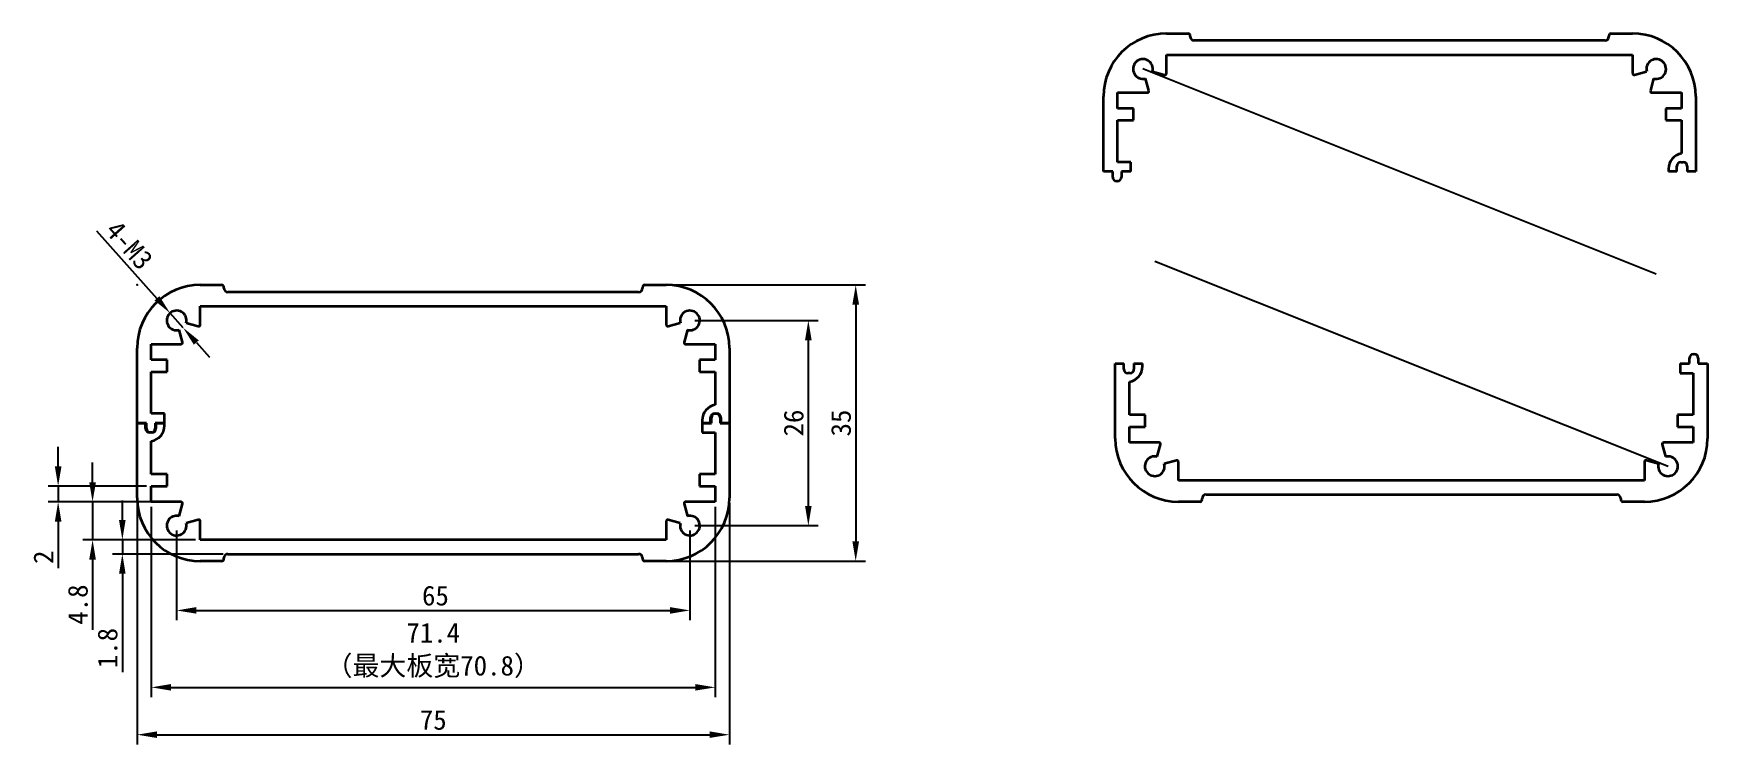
# Model space of a CAD drawing. Header units: millimetres. Extents: x 89 to 301, y 89 to 179.
import ezdxf

# ---------------------------------------------------------------- set-up
doc = ezdxf.new("R2010")
doc.units = ezdxf.units.MM
doc.header["$PDSIZE"] = -1
doc.layers.add('文字层', color=30, linetype='Continuous', lineweight=25)
doc.layers.add('细实线层', color=7, linetype='Continuous')
doc.styles.get("Standard").update_dxf_attribs({"font": 'simhei.ttf'})
doc.dimstyles.new('ISO-25', dxfattribs={"dimtxt": 2.5, "dimasz": 2.5, "dimexe": 1.25, "dimexo": 0.625, "dimtad": 1, "dimdec": 1, "dimdsep": 46, "dimtxsty": 'Standard', "dimcen": 2.5, "dimadec": 0, "dimazin": 0, "dimtfac": 1, "dimtdec": 1, "dimtmove": 0, "dimatfit": 3, "dimfxl": 1, "dimarcsym": 0})

# ---------------------------------------------------------------- blocks, each defined once
blk = doc.blocks.new('_D')
at = {"layer": 'Defpoints', "color": 0, "transparency": 16777216}
for p in [(105.96, 144.04), (107.62, 142.17)]:
    blk.add_point(p, dxfattribs=at)
at = {"layer": '细实线层', "color": 0, "lineweight": -2, "transparency": 16777216}
for p, q in [((96.66, 154.47), (104.3, 145.9)), ((107.62, 142.17), (105.96, 144.04)), ((109.29, 140.3), (110.95, 138.44))]:
    blk.add_line(p, q, dxfattribs=at)
at = {"layer": '细实线层', "color": 0, "transparency": 16777216}
for points in [[(104.61, 146.18), (103.99, 145.63), (105.96, 144.04)], [(109.6, 140.58), (108.97, 140.03), (107.62, 142.17)]]:
    blk.add_solid(points, dxfattribs=at)
at = {"layer": '细实线层', "color": 0, "transparency": 16777216, "insert": (100.8, 152.65), "char_height": 2.5, "attachment_point": 5, "rotation": 311.6856}
blk.add_mtext('4-M3', dxfattribs=at)
blk = doc.blocks.new('_D_1')
at = {"layer": 'Defpoints', "color": 0, "transparency": 16777216}
for p in [(106.79, 117.1), (171.79, 117.1), (171.79, 106.35)]:
    blk.add_point(p, dxfattribs=at)
at = {"layer": '细实线层', "color": 0, "lineweight": -2, "transparency": 16777216}
for p, q in [((106.79, 116.48), (106.79, 105.1)), ((171.79, 116.48), (171.79, 105.1)), ((109.29, 106.35), (169.29, 106.35))]:
    blk.add_line(p, q, dxfattribs=at)
at = {"layer": '细实线层', "color": 0, "transparency": 16777216}
for points in [[(109.29, 106.77), (109.29, 105.94), (106.79, 106.35)], [(169.29, 106.77), (169.29, 105.94), (171.79, 106.35)]]:
    blk.add_solid(points, dxfattribs=at)
at = {"layer": '细实线层', "color": 0, "transparency": 16777216, "insert": (139.57, 109.48), "char_height": 2.5, "attachment_point": 2}
blk.add_mtext('65', dxfattribs=at)
blk = doc.blocks.new('_D_2')
at = {"layer": 'Defpoints', "color": 0, "transparency": 16777216}
for p in [(171.79, 143.1), (186.79, 143.1), (171.79, 117.1)]:
    blk.add_point(p, dxfattribs=at)
at = {"layer": '细实线层', "color": 0, "lineweight": -2, "transparency": 16777216}
for p, q in [((172.42, 143.1), (188.04, 143.1)), ((186.79, 119.6), (186.79, 140.6)), ((172.42, 117.1), (188.04, 117.1))]:
    blk.add_line(p, q, dxfattribs=at)
at = {"layer": '细实线层', "color": 0, "transparency": 16777216}
for points in [[(186.37, 140.6), (187.21, 140.6), (186.79, 143.1)], [(186.37, 119.6), (187.21, 119.6), (186.79, 117.1)]]:
    blk.add_solid(points, dxfattribs=at)
at = {"layer": '细实线层', "color": 0, "transparency": 16777216, "insert": (183.67, 130.1), "char_height": 2.5, "attachment_point": 2, "rotation": 90}
blk.add_mtext('26', dxfattribs=at)
blk = doc.blocks.new('_D_3')
at = {"layer": 'Defpoints', "color": 0, "transparency": 16777216}
for p in [(168.79, 147.6), (168.79, 112.6), (192.79, 112.6)]:
    blk.add_point(p, dxfattribs=at)
at = {"layer": '细实线层', "color": 0, "lineweight": -2, "transparency": 16777216}
for p, q in [((169.42, 147.6), (194.04, 147.6)), ((192.79, 145.1), (192.79, 115.1)), ((169.42, 112.6), (194.04, 112.6))]:
    blk.add_line(p, q, dxfattribs=at)
at = {"layer": '细实线层', "color": 0, "transparency": 16777216}
for points in [[(192.37, 145.1), (193.21, 145.1), (192.79, 147.6)], [(192.37, 115.1), (193.21, 115.1), (192.79, 112.6)]]:
    blk.add_solid(points, dxfattribs=at)
at = {"layer": '细实线层', "color": 0, "transparency": 16777216, "insert": (189.67, 130.1), "char_height": 2.5, "attachment_point": 2, "rotation": 90}
blk.add_mtext('35', dxfattribs=at)
blk = doc.blocks.new('_D_4')
at = {"layer": 'Defpoints', "color": 0, "transparency": 16777216}
for p in [(101.79, 120.6), (176.79, 120.6), (176.79, 90.6)]:
    blk.add_point(p, dxfattribs=at)
at = {"layer": '细实线层', "color": 0, "lineweight": -2, "transparency": 16777216}
for p, q in [((101.79, 119.98), (101.79, 89.35)), ((176.79, 119.98), (176.79, 89.35)), ((104.29, 90.6), (174.29, 90.6))]:
    blk.add_line(p, q, dxfattribs=at)
at = {"layer": '细实线层', "color": 0, "transparency": 16777216}
for points in [[(104.29, 91.02), (104.29, 90.19), (101.79, 90.6)], [(174.29, 91.02), (174.29, 90.19), (176.79, 90.6)]]:
    blk.add_solid(points, dxfattribs=at)
at = {"layer": '细实线层', "color": 0, "transparency": 16777216, "insert": (139.29, 93.73), "char_height": 2.5, "attachment_point": 2}
blk.add_mtext('75', dxfattribs=at)
blk = doc.blocks.new('_D_5')
at = {"layer": 'Defpoints', "color": 0, "transparency": 16777216}
for p in [(103.59, 120.1), (174.99, 120.1), (174.99, 96.6)]:
    blk.add_point(p, dxfattribs=at)
at = {"layer": '文字层', "color": 0, "lineweight": -2, "transparency": 16777216}
for p, q in [((103.59, 119.48), (103.59, 95.35)), ((174.99, 119.48), (174.99, 95.35)), ((106.09, 96.6), (172.49, 96.6))]:
    blk.add_line(p, q, dxfattribs=at)
at = {"layer": '文字层', "color": 0, "transparency": 16777216}
for points in [[(106.09, 97.02), (106.09, 96.19), (103.59, 96.6)], [(172.49, 97.02), (172.49, 96.19), (174.99, 96.6)]]:
    blk.add_solid(points, dxfattribs=at)
at = {"layer": '文字层', "color": 0, "transparency": 16777216, "insert": (139.29, 104.77), "char_height": 2.5, "attachment_point": 2}
blk.add_mtext('71.4\\P（最大板宽70.8）', dxfattribs=at)
blk = doc.blocks.new('_D_6')
at = {"layer": 'Defpoints', "color": 0, "transparency": 16777216}
for p in [(109.79, 115.3), (99.92, 113.5), (113.29, 113.5)]:
    blk.add_point(p, dxfattribs=at)
at = {"layer": '细实线层', "color": 0, "lineweight": -2, "transparency": 16777216}
for p, q in [((99.92, 117.8), (99.92, 120.3)), ((109.17, 115.3), (98.67, 115.3)), ((99.92, 115.3), (99.92, 113.5)), ((112.67, 113.5), (98.67, 113.5)), ((99.92, 111), (99.92, 98.51))]:
    blk.add_line(p, q, dxfattribs=at)
at = {"layer": '细实线层', "color": 0, "transparency": 16777216}
for points in [[(99.5, 117.8), (100.33, 117.8), (99.92, 115.3)], [(99.5, 111), (100.33, 111), (99.92, 113.5)]]:
    blk.add_solid(points, dxfattribs=at)
at = {"layer": '细实线层', "color": 0, "transparency": 16777216, "insert": (96.79, 101.58), "char_height": 2.5, "attachment_point": 2, "rotation": 90}
blk.add_mtext('1.8', dxfattribs=at)
blk = doc.blocks.new('_D_7')
at = {"layer": 'Defpoints', "color": 0, "transparency": 16777216}
for p in [(107.33, 120.1), (96.15, 115.3), (109.79, 115.3)]:
    blk.add_point(p, dxfattribs=at)
at = {"layer": '细实线层', "color": 0, "lineweight": -2, "transparency": 16777216}
for p, q in [((96.15, 122.6), (96.15, 125.1)), ((106.71, 120.1), (94.9, 120.1)), ((96.15, 120.1), (96.15, 115.3)), ((109.17, 115.3), (94.9, 115.3)), ((96.15, 112.8), (96.15, 103.88))]:
    blk.add_line(p, q, dxfattribs=at)
at = {"layer": '细实线层', "color": 0, "transparency": 16777216}
for points in [[(95.73, 122.6), (96.57, 122.6), (96.15, 120.1)], [(95.73, 112.8), (96.57, 112.8), (96.15, 115.3)]]:
    blk.add_solid(points, dxfattribs=at)
at = {"layer": '细实线层', "color": 0, "transparency": 16777216, "insert": (93.03, 107.09), "char_height": 2.5, "attachment_point": 2, "rotation": 90}
blk.add_mtext('4.8', dxfattribs=at)
blk = doc.blocks.new('_D_8')
at = {"layer": 'Defpoints', "color": 0, "transparency": 16777216}
for p in [(91.79, 122.1), (103.59, 122.1), (103.59, 120.1)]:
    blk.add_point(p, dxfattribs=at)
at = {"layer": '细实线层', "color": 0, "lineweight": -2, "transparency": 16777216}
for p, q in [((91.79, 124.6), (91.79, 127.1)), ((102.97, 122.1), (90.54, 122.1)), ((91.79, 122.1), (91.79, 120.1)), ((102.97, 120.1), (90.54, 120.1)), ((91.79, 117.6), (91.79, 111.72))]:
    blk.add_line(p, q, dxfattribs=at)
at = {"layer": '细实线层', "color": 0, "transparency": 16777216}
for points in [[(91.37, 124.6), (92.21, 124.6), (91.79, 122.1)], [(91.37, 117.6), (92.21, 117.6), (91.79, 120.1)]]:
    blk.add_solid(points, dxfattribs=at)
at = {"layer": '细实线层', "color": 0, "transparency": 16777216, "insert": (88.67, 113.09), "char_height": 2.5, "attachment_point": 2, "rotation": 90}
blk.add_mtext('2', dxfattribs=at)

msp = doc.modelspace()

# ---------------------------------------------------------------- linework, layer by layer
at = {"color": 7, "linetype": 'Continuous', "lineweight": 35}
for p, q in [((232.16, 179.47), (234.86, 179.47)), ((235.16, 179.07), (235.16, 179.17)), ((287.66, 178.57), (235.66, 178.57)), ((288.16, 179.17), (288.16, 179.07)), ((288.46, 179.47), (291.16, 179.47)), ((232.16, 176.77), (291.16, 176.77)), ((232.16, 174.43), (232.16, 176.77)), ((291.16, 176.77), (291.16, 174.43)), ((230.37, 174.65), (231.91, 174.24)), ((291.41, 174.24), (292.95, 174.65)), ((225.96, 171.97), (229.7, 171.97)), ((225.96, 169.97), (225.96, 171.97)), ((229.89, 172.23), (229.48, 173.77)), ((293.83, 173.77), (293.42, 172.23)), ((293.62, 171.97), (297.36, 171.97)), ((297.36, 171.97), (297.36, 169.97)), ((224.16, 161.97), (224.16, 171.47)), ((227.96, 169.97), (225.96, 169.97)), ((227.96, 168.47), (227.96, 169.97)), ((295.36, 169.97), (295.36, 168.47)), ((297.36, 169.97), (295.36, 169.97)), ((299.16, 171.47), (299.16, 161.97)), ((225.96, 163.17), (225.96, 168.47)), ((225.96, 168.47), (227.96, 168.47)), ((295.36, 168.47), (297.36, 168.47)), ((297.36, 168.47), (297.36, 164.27)), ((225.33, 161.97), (224.16, 161.97)), ((225.33, 161.27), (225.33, 161.97)), ((227.61, 163.17), (225.96, 163.17)), ((226.43, 161.97), (226.43, 161.27)), ((227.61, 161.97), (226.43, 161.97)), ((227.61, 161.97), (227.61, 163.17)), ((295.71, 162.3), (295.71, 161.97)), ((296.78, 161.97), (295.71, 161.97)), ((296.78, 161.97), (296.78, 162.67)), ((297.28, 163.17), (297.58, 163.17)), ((298.08, 162.67), (298.08, 161.97)), ((299.16, 161.97), (298.08, 161.97)), ((225.93, 160.77), (225.83, 160.77)), ((109.79, 147.6), (112.49, 147.6)), ((112.79, 147.2), (112.79, 147.3)), ((165.29, 146.7), (113.29, 146.7)), ((165.79, 147.3), (165.79, 147.2)), ((166.09, 147.6), (168.79, 147.6)), ((109.79, 144.9), (168.79, 144.9)), ((109.79, 142.56), (109.79, 144.9)), ((168.79, 144.9), (168.79, 142.56)), ((108, 142.78), (109.54, 142.37)), ((169.04, 142.37), (170.58, 142.78)), ((103.59, 140.1), (107.33, 140.1)), ((103.59, 138.1), (103.59, 140.1)), ((107.53, 140.36), (107.11, 141.9)), ((171.47, 141.9), (171.05, 140.36)), ((171.25, 140.1), (174.99, 140.1)), ((174.99, 140.1), (174.99, 138.1)), ((101.79, 130.1), (101.79, 139.6)), ((105.59, 138.1), (103.59, 138.1)), ((105.59, 136.6), (105.59, 138.1)), ((172.99, 138.1), (172.99, 136.6)), ((174.99, 138.1), (172.99, 138.1)), ((176.79, 139.6), (176.79, 130.1)), ((298.38, 137.63), (298.38, 138.33)), ((298.88, 138.83), (298.98, 138.83)), ((299.48, 138.33), (299.48, 137.63)), ((103.59, 136.6), (105.59, 136.6)), ((103.59, 131.3), (103.59, 136.6)), ((172.99, 136.6), (174.99, 136.6)), ((174.99, 136.6), (174.99, 132.4)), ((225.66, 128.13), (225.66, 137.63)), ((225.66, 137.63), (226.73, 137.63)), ((226.73, 136.93), (226.73, 137.63)), ((227.53, 136.43), (227.23, 136.43)), ((228.03, 137.63), (228.03, 136.93)), ((228.03, 137.63), (229.11, 137.63)), ((229.11, 137.3), (229.11, 137.63)), ((297.21, 137.63), (297.21, 136.43)), ((297.21, 137.63), (298.38, 137.63)), ((297.21, 136.43), (298.86, 136.43)), ((298.86, 136.43), (298.86, 131.13)), ((299.48, 137.63), (300.66, 137.63)), ((300.66, 137.63), (300.66, 128.13)), ((227.46, 131.13), (227.46, 135.33)), ((102.97, 130.1), (101.79, 130.1)), ((101.79, 120.6), (101.79, 130.1)), ((101.79, 130.1), (102.87, 130.1)), ((102.87, 129.4), (102.87, 130.1)), ((102.97, 129.4), (102.97, 130.1)), ((105.24, 131.3), (103.59, 131.3)), ((105.24, 130.1), (104.07, 130.1)), ((104.07, 130.1), (104.07, 129.4)), ((104.17, 130.1), (104.17, 129.4)), ((104.17, 130.1), (105.24, 130.1)), ((105.24, 130.1), (105.24, 131.3)), ((105.24, 129.77), (105.24, 130.1)), ((173.34, 130.43), (173.34, 130.1)), ((174.42, 130.1), (173.34, 130.1)), ((173.34, 130.1), (173.34, 128.9)), ((173.34, 130.1), (174.52, 130.1)), ((174.42, 130.1), (174.42, 130.8)), ((174.52, 130.1), (174.52, 130.8)), ((174.92, 131.3), (175.22, 131.3)), ((175.02, 131.3), (175.12, 131.3)), ((175.62, 130.8), (175.62, 130.1)), ((175.62, 130.1), (176.79, 130.1)), ((175.72, 130.8), (175.72, 130.1)), ((176.79, 130.1), (175.72, 130.1)), ((176.79, 130.1), (176.79, 120.6)), ((229.46, 131.13), (227.46, 131.13)), ((227.46, 129.63), (229.46, 129.63)), ((227.46, 127.63), (227.46, 129.63)), ((229.46, 129.63), (229.46, 131.13)), ((296.86, 131.13), (296.86, 129.63)), ((298.86, 131.13), (296.86, 131.13)), ((296.86, 129.63), (298.86, 129.63)), ((298.86, 129.63), (298.86, 127.63)), ((103.67, 128.9), (103.37, 128.9)), ((103.57, 128.9), (103.47, 128.9)), ((103.59, 123.6), (103.59, 127.8)), ((173.34, 128.9), (174.99, 128.9)), ((174.99, 128.9), (174.99, 123.6)), ((231.2, 127.63), (227.46, 127.63)), ((230.98, 125.84), (231.39, 127.38)), ((294.92, 127.38), (295.33, 125.84)), ((298.86, 127.63), (295.11, 127.63)), ((233.41, 125.37), (231.86, 124.95)), ((233.66, 122.83), (233.66, 125.17)), ((292.66, 125.17), (292.66, 122.83)), ((294.45, 124.95), (292.91, 125.37)), ((105.59, 123.6), (103.59, 123.6)), ((105.59, 122.1), (105.59, 123.6)), ((172.99, 123.6), (172.99, 122.1)), ((174.99, 123.6), (172.99, 123.6)), ((103.59, 122.1), (105.59, 122.1)), ((103.59, 120.1), (103.59, 122.1)), ((172.99, 122.1), (174.99, 122.1)), ((174.99, 122.1), (174.99, 120.1)), ((292.66, 122.83), (233.66, 122.83)), ((237.16, 121.03), (289.16, 121.03)), ((107.33, 120.1), (103.59, 120.1)), ((107.11, 118.31), (107.53, 119.85)), ((171.05, 119.85), (171.47, 118.31)), ((174.99, 120.1), (171.25, 120.1)), ((236.36, 120.13), (233.66, 120.13)), ((236.66, 120.43), (236.66, 120.53)), ((289.66, 120.53), (289.66, 120.43)), ((292.66, 120.13), (289.96, 120.13)), ((109.54, 117.84), (108, 117.43)), ((109.79, 115.3), (109.79, 117.65)), ((168.79, 117.65), (168.79, 115.3)), ((170.58, 117.43), (169.04, 117.84)), ((168.79, 115.3), (109.79, 115.3)), ((112.49, 112.6), (109.79, 112.6)), ((112.79, 112.9), (112.79, 113)), ((113.29, 113.5), (165.29, 113.5)), ((165.79, 113), (165.79, 112.9)), ((168.79, 112.6), (166.09, 112.6))]:
    msp.add_line(p, q, dxfattribs=at)
for p, q in [((294.16, 148.97), (229.16, 174.97)), ((230.66, 150.63), (295.66, 124.63))]:
    msp.add_line(p, q)
at = {"color": 7, "linetype": 'Continuous'}
for p, q in [((101.79, 147.6), (101.83, 147.6)), ((101.79, 147.6), (101.79, 147.52)), ((176.79, 112.6), (176.75, 112.6)), ((176.79, 112.6), (176.79, 112.68))]:
    msp.add_line(p, q, dxfattribs=at)
at = {"color": 7, "linetype": 'Continuous', "lineweight": 35}
for centre, radius, start, end in [((232.16, 171.47), 8, 90, 180), ((234.86, 179.17), 0.3, 360, 90), ((235.66, 179.07), 0.5, 180, 270), ((287.66, 179.07), 0.5, 270, 0), ((288.46, 179.17), 0.3, 90, 180), ((291.16, 171.47), 8, 0, 90), ((229.16, 174.97), 1.25, 345, 285), ((294.16, 174.97), 1.25, 255, 195), ((231.96, 174.43), 0.2, 255, 360), ((291.36, 174.43), 0.2, 180, 285), ((229.7, 172.17), 0.2, 270, 15), ((293.62, 172.17), 0.2, 165, 270), ((297.71, 162.3), 2, 100.0787, 180), ((225.83, 161.27), 0.5, 180, 270), ((225.93, 161.27), 0.5, 270, 0), ((297.28, 162.67), 0.5, 90, 180), ((297.58, 162.67), 0.5, 0, 90), ((109.79, 139.6), 8, 90, 180), ((112.49, 147.3), 0.3, 0, 90), ((113.29, 147.2), 0.5, 180, 270), ((165.29, 147.2), 0.5, 270, 0), ((166.09, 147.3), 0.3, 90, 180), ((168.79, 139.6), 8, 0, 90), ((106.79, 143.1), 1.25, 345, 285), ((171.79, 143.1), 1.25, 255, 195), ((109.59, 142.56), 0.2, 255, 0), ((168.99, 142.56), 0.2, 180, 285), ((107.33, 140.3), 0.2, 270, 15), ((171.25, 140.3), 0.2, 165, 270), ((298.88, 138.33), 0.5, 90, 180), ((298.98, 138.33), 0.5, 0, 90), ((227.23, 136.93), 0.5, 180, 270), ((227.11, 137.3), 2, 280.0787, 0), ((227.53, 136.93), 0.5, 270, 0), ((175.34, 130.43), 2, 100.0787, 180), ((103.37, 129.4), 0.5, 180, 270), ((103.47, 129.4), 0.5, 180, 270), ((103.57, 129.4), 0.5, 270, 0), ((103.24, 129.77), 2, 280.0787, 0), ((103.67, 129.4), 0.5, 270, 0), ((174.92, 130.8), 0.5, 90, 180), ((175.02, 130.8), 0.5, 90, 180), ((175.12, 130.8), 0.5, 0, 90), ((175.22, 130.8), 0.5, 0, 90), ((233.66, 128.13), 8, 180, 270), ((231.2, 127.43), 0.2, 345, 90), ((292.66, 128.13), 8, 270, 0), ((295.11, 127.43), 0.2, 90, 195), ((230.66, 124.63), 1.25, 75, 15), ((233.46, 125.17), 0.2, 0, 105), ((292.86, 125.17), 0.2, 75, 180), ((295.66, 124.63), 1.25, 165, 105), ((237.16, 120.53), 0.5, 90, 180), ((289.16, 120.53), 0.5, 0, 90), ((109.79, 120.6), 8, 180, 270), ((107.33, 119.9), 0.2, 345, 90), ((168.79, 120.6), 8, 270, 0), ((171.25, 119.9), 0.2, 90, 195), ((236.36, 120.43), 0.3, 270, 0), ((289.96, 120.43), 0.3, 180, 270), ((106.79, 117.1), 1.25, 75, 15), ((109.59, 117.65), 0.2, 0, 105), ((168.99, 117.65), 0.2, 75, 180), ((171.79, 117.1), 1.25, 165, 105), ((112.49, 112.9), 0.3, 270, 0), ((113.29, 113), 0.5, 90, 180), ((165.29, 113), 0.5, 0, 90), ((166.09, 112.9), 0.3, 180, 270)]:
    msp.add_arc(centre, radius, start, end, dxfattribs=at)
at = {"color": 7, "linetype": 'Continuous'}
for p in [(101.79, 147.6), (176.79, 112.6)]:
    msp.add_point(p, dxfattribs=at)

# ---------------------------------------------------------------- dimensions: what is measured, and where the dimension line sits
at = {"layer": '文字层'}
dim = msp.add_linear_dim(base=(174.99, 96.6), p1=(103.59, 120.1), p2=(174.99, 120.1), text='<>\\P（最大板宽70.8）', dimstyle='ISO-25', dxfattribs=at)
dim.commit()
dim.dimension.update_dxf_attribs({"geometry": '_D_5', "text_midpoint": (139.29, 96.6), "dimtype": 160})
at = {"layer": '细实线层'}
dim = msp.add_diameter_dim_2p(p1=(107.62, 142.17), p2=(105.96, 144.04), text='4-M3', dimstyle='ISO-25', dxfattribs=at)
dim.commit()
dim.dimension.update_dxf_attribs({"geometry": '_D', "text_midpoint": (99.4, 151.41), "dimtype": 163})
for base, p1, p2, picture, middle in [((192.79, 112.6), (168.79, 147.6), (168.79, 112.6), '_D_3', (192.79, 130.1)), ((186.79, 143.1), (171.79, 117.1), (171.79, 143.1), '_D_2', (186.79, 130.1)), ((91.79, 122.1), (103.59, 120.1), (103.59, 122.1), '_D_8', (91.79, 113.09)), ((96.15, 115.3), (107.33, 120.1), (109.79, 115.3), '_D_7', (96.15, 107.09)), ((99.92, 113.5), (109.79, 115.3), (113.29, 113.5), '_D_6', (99.92, 101.58))]:
    dim = msp.add_linear_dim(base=base, p1=p1, p2=p2, angle=90, dimstyle='ISO-25', dxfattribs=at)
    dim.commit()
    dim.dimension.update_dxf_attribs({"geometry": picture, "text_midpoint": middle, "dimtype": 160})
for base, p1, p2, picture, middle in [((176.79, 90.6), (101.79, 120.6), (176.79, 120.6), '_D_4', (139.29, 90.6)), ((171.79, 106.35), (106.79, 117.1), (171.79, 117.1), '_D_1', (139.57, 106.35))]:
    dim = msp.add_linear_dim(base=base, p1=p1, p2=p2, dimstyle='ISO-25', dxfattribs=at)
    dim.commit()
    dim.dimension.update_dxf_attribs({"geometry": picture, "text_midpoint": middle, "dimtype": 160})

doc.saveas('drawing.dxf')
